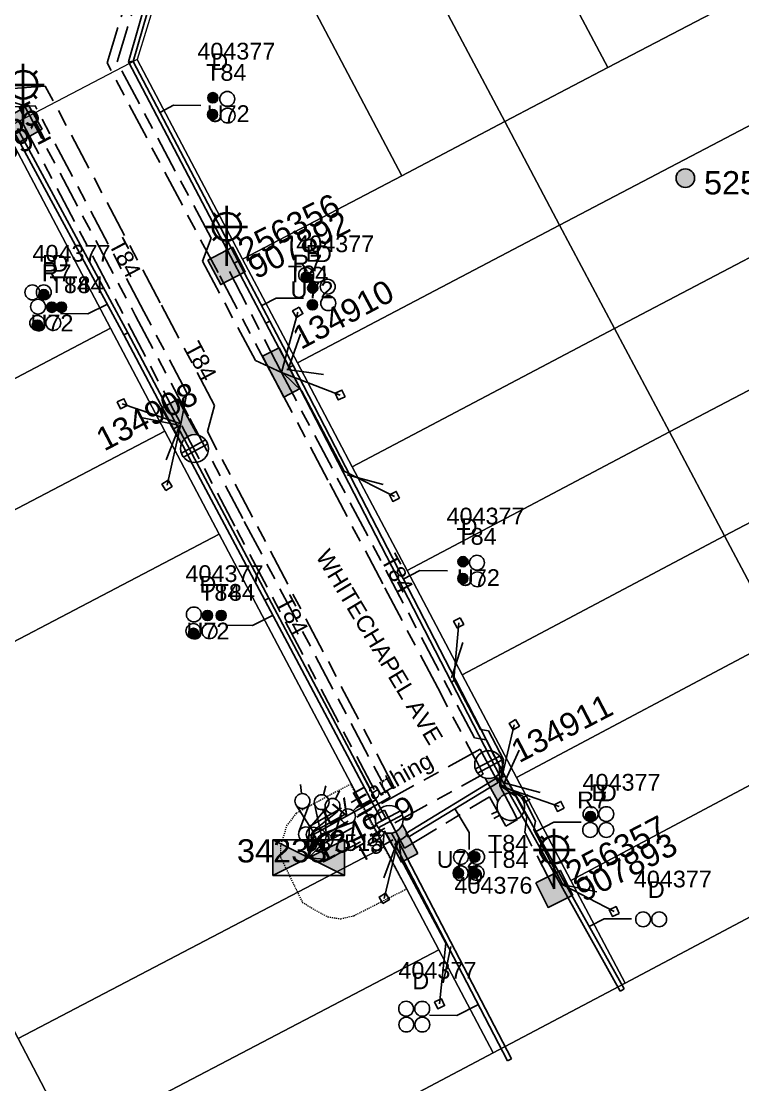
# Model space of a CAD drawing. Header units: metres. Extents: x 301589 to 305563, y 6268713 to 6270518.
# Drawn here: x 303419.4 to 303497, y 6269750.5 to 6269864.9 of the extents above; entities that cross this region are included whole.
import ezdxf
from ezdxf.enums import TextEntityAlignment as Align

# ---------------------------------------------------------------- set-up
doc = ezdxf.new("R2010")
doc.units = ezdxf.units.M
for name, pattern in [('Cable Exist UG', [8.2, 4, -1.2, 1.8, -1.2]), ('HIDDEN', [0.375, 0.25, -0.125]), ('HIDDEN2', [0.1875, 0.125, -0.0625])]:
    doc.linetypes.add(name, pattern=pattern)
doc.layers.get('0').update_dxf_attribs({"color": 6})
for name, color, linetype in [('_User Miscellaneous12', 7, 'Continuous'), ('Duct_SP_EXT', 7, 'Continuous'), ('Equip_LV_EXT', 7, 'Continuous'), ('Equip_SP_SL_EXT', 7, 'Continuous'), ('Mains_HV_EXT', 1, 'Continuous'), ('Mains_LV_EXT', 5, 'Continuous'), ('Mains_LV_SL_EXT', 4, 'Continuous'), ('Services_SP_EXT', 7, 'Continuous'), ('Sub_SP_EXT', 7, 'Continuous'), ('SupportsOH_SP_TR_HV_LV_SL_EXT', 7, 'Continuous'), ('SupportsUG_SP_LV_EXT', 7, 'Continuous'), ('SupportsUG_SP_LV_SL_EXT', 7, 'Continuous'), ('Trench_SP_EXT', 7, 'Continuous')]:
    doc.layers.add(name, color=color, linetype=linetype)
for name, color, linetype, lineweight in [('Cadastre Land Parcels_SP_EXT', 7, 'Continuous', 5), ('Cadastre Other Property_SP_EXT', 9, 'HIDDEN', 5), ('Cadastre Roads_SP_EXT', 9, 'Continuous', 5)]:
    doc.layers.add(name, color=color, linetype=linetype, lineweight=lineweight)
doc.styles.add('COLUMN_LABEL', font='arial.ttf')
doc.styles.add('iecARIAL', font='arial.ttf', dxfattribs={"height": 2})
doc.styles.add('POLE_LABEL', font='arial.ttf')
doc.styles.get("Standard").update_dxf_attribs({"font": 'arial.ttf'})
doc.linetypes.add('Cable E UG', pattern='A,6,-0.5,["E",Standard,S=1.7,R=0,X=0.5,Y=-1],-2.9', length=9.4)

# ---------------------------------------------------------------- blocks, each defined once
blk = doc.blocks.new('SUB_PADMOUNT_EXT')
for points in [[(0, 0), (-3.84, 1.92), (-3.84, -1.92)], [(0, 0), (3.84, 1.92), (3.84, -1.92)]]:
    blk.add_hatch(color=256).paths.add_polyline_path(points)
for p, q in [((3.84, 1.92), (-3.84, -1.92)), ((-3.84, 1.92), (3.84, -1.92))]:
    blk.add_line(p, q)
blk.add_lwpolyline([(-3.84, -1.92), (3.84, -1.92), (3.84, 1.92), (-3.84, 1.92)], close=True)
for tag, height, flags, p in [('ASSET_NUM', 2.5, 8, (2, 2)), ('STREET_CODE', 0.2, 9, (1.5, 0)), ('CONSTRUCTED_VOLTAGE', 0.2, 9, (1.5, -0.2)), ('OPERATING_VOLTAGE', 0.2, 9, (1.5, -0.6)), ('ORIENTATION', 0.2, 9, (1.5, -0.8)), ('OWNED_BY', 0.2, 9, (1.5, -1)), ('OPERATED_BY', 0.2, 9, (1.5, -1.2)), ('NO_PHASES', 0.2, 9, (1.5, -0.4)), ('SECONDARY_VOLTAGE', 0.2, 9, (1.5, -1.6)), ('STATE', 0.2, 9, (1.5, -1.8)), ('SUBSTATION_TYPE', 0.2, 9, (1.5, -2.2)), ('MAINTAINED_BY', 0.2, 9, (1.5, -1.4)), ('PARENT', 0.2, 9, (1.5, -2)), ('STREETNAME', 0.2, 9, (1.5, -3)), ('SUBURB', 0.2, 9, (1.5, -3.2)), ('USAGE', 0.2, 9, (1.5, -2.4)), ('LEGEND', 0.2, 9, (1.5, -2.6)), ('LOCATION', 0.2, 9, (1.5, -2.8)), ('NOTES', 0.2, 9, (1.5, -3.4)), ('Z', 0.2, 1, (1.5, -3.6))]:
    blk.add_attdef(tag, text='', height=height, dxfattribs=dict(flags=flags)).set_placement(p, align=Align.MIDDLE_LEFT)
blk = doc.blocks.new('COLUMN_EXT')
blk.add_hatch(color=256).paths.add_polyline_path([(-1.49, 1.48), (-1.49, -1.49), (1.48, -1.49), (1.48, 1.48)])
blk.add_lwpolyline([(-1.49, -1.49), (1.48, -1.49), (1.48, 1.48), (-1.49, 1.48)], close=True)
for tag, height, style, flags, p in [('ASSET_NUM', 2.5, 'COLUMN_LABEL', 8, (2, 2)), ('STRUCTURE_PLANT_NUMBER', 0.2, 'POLE_LABEL', 9, (1.81, 0.03)), ('STREET_CODE', 0.2, 'COLUMN_LABEL', 9, (1.81, -0.2))]:
    blk.add_attdef(tag, text='', height=height, dxfattribs=dict(style=style, flags=flags)).set_placement(p, align=Align.MIDDLE_LEFT)
at = {"flags": 9}
for tag, p in [('COLUMN_TYPE', (1.81, -0.4)), ('OWNED_BY', (1.81, -0.6)), ('STATE', (1.81, -0.8)), ('USAGE', (1.81, -1)), ('LEGEND', (1.81, -1.2)), ('STREETNAME', (1.81, -1.6)), ('SUBURB', (1.81, -1.8)), ('LOCATION', (1.81, -1.4)), ('NOTES', (1.81, -2))]:
    blk.add_attdef(tag, text='', height=0.2, dxfattribs=at).set_placement(p, align=Align.MIDDLE_LEFT)
at = {"flags": 1}
blk.add_attdef('Z', (1.81, -2.35), '', height=0.2, dxfattribs=at)
blk = doc.blocks.new('PILLAR_EXT')
blk.add_hatch(color=256).paths.add_polyline_path([(-2.475, 0.99), (-2.475, -0.99), (2.475, -0.99), (2.475, 0.99)])
blk.add_lwpolyline([(-2.475, -0.99), (2.475, -0.99), (2.475, 0.99), (-2.475, 0.99)], close=True)
at = {"style": 'iecARIAL', "flags": 8}
blk.add_attdef('ASSET_NUM', (1.5, 3.5), '', height=2.5, dxfattribs=at)
for tag, p, flags in [('OWNED_BY', (0, -0.2), 9), ('STATE', (0, -0.4), 9), ('SUPPORT_TYPE', (0, -0.6), 9), ('USAGE', (0, -0.8), 9), ('LEGEND', (0, -1), 9), ('LOCATION', (0, -1.2), 9), ('STREETNAME', (0, -1.8), 9), ('SUBURB', (0, -2), 1), ('NOTES', (0, -1.4), 9), ('PARENT', (0, -1.6), 9)]:
    blk.add_attdef(tag, p, '', height=0.2, dxfattribs=dict(flags=flags))
blk = doc.blocks.new('DUCT_EXT')
blk.add_circle((0, 0.8), 0.8)
at = {"flags": 1}
blk.add_attdef('Z', (0, 0), '', height=0.2, dxfattribs=at)
at = {"flags": 9}
for tag, p in [('DUCT_CODE', (0, 0)), ('XSECT_TYPE', (0, -0.2)), ('STATE', (0, -0.6)), ('FB_REFERENCE', (0, -0.4)), ('NOTES', (0, -0.8))]:
    blk.add_attdef(tag, text='', height=0.2, dxfattribs=at).set_placement(p, align=Align.MIDDLE_LEFT)
blk = doc.blocks.new('SL_LANTERN_EXT')
at = {"lineweight": 40}
for p, q in [((0, 1.97), (0, 6.47)), ((-1.46, 5.68), (-1.06, 5.28)), ((1.46, 5.68), (1.06, 5.28)), ((-2.25, 4.22), (2.25, 4.22)), ((-1.46, 2.76), (-1.06, 3.16)), ((0, 0), (0, 2.72)), ((1.46, 2.76), (1.06, 3.16))]:
    blk.add_line(p, q, dxfattribs=at)
blk.add_circle((0, 4.22), 1.5, dxfattribs=at)
at = {"style": 'iecARIAL', "flags": 8}
blk.add_attdef('ASSET_NUM', (1.5, 1.5), '', height=2.5, dxfattribs=at)
for tag, p, height, flags in [('CONSTRUCTED_VOLTAGE', (0.98, -0.65), 0.2, 9), ('CONTROL_TYPE', (0.98, -0.85), 0.2, 9), ('LANTERN_PURPOSE', (0.98, -1.05), 0.2, 9), ('LANTERN_TYPE', (0.98, -1.25), 0.2, 9), ('LNUMBER', (2.18, -3.25), 2.5, 8), ('OPERATING_VOLTAGE', (0.98, -1.65), 0.2, 9), ('ORIENTATION', (0.98, -1.85), 0.2, 9), ('OWNED_BY', (0.98, -2.05), 0.2, 9), ('STATE', (0.98, -2.25), 0.2, 9), ('NO_PHASES', (0.98, -1.45), 0.2, 9), ('USAGE', (0.98, -2.45), 0.2, 9), ('CEXIST', (0.98, -2.65), 0.2, 9), ('CNEW', (0.98, -2.85), 0.2, 9), ('CNUMBER', (0.98, -3.05), 0.2, 9), ('CREMOVE', (0.98, -3.25), 0.2, 9), ('CREPLACE', (0.98, -3.45), 0.2, 9), ('LKINGHEIGHT', (0.98, -3.65), 0.2, 9), ('LBRACKET', (0.98, -3.85), 0.2, 9), ('LBRACKETVOCAB', (0.98, -4.05), 0.2, 9), ('LCATEGORY', (0.98, -4.25), 0.2, 9), ('LCHARGE1', (0.98, -4.45), 0.2, 9), ('LCHARGE1PERCENT', (0.98, -4.65), 0.2, 9), ('LCHARGE2', (0.98, -4.85), 0.2, 9), ('LCHARGE2PERCENT', (0.98, -5.05), 0.2, 9), ('LCHARGE3', (0.98, -5.25), 0.2, 9), ('LCHARGE3PERCENT', (0.98, -5.45), 0.2, 9), ('LEXIST', (0.98, -5.65), 0.2, 9), ('LLAMP', (0.98, -5.85), 0.2, 9), ('LLAMPVOCAB', (0.98, -6.05), 0.2, 9), ('LMAST', (0.98, -6.25), 0.2, 9), ('LMASTVOCAB', (0.98, -6.45), 0.2, 9), ('LNEW', (0.98, -6.65), 0.2, 9), ('LANTNUMBER', (0.98, -6.85), 0.2, 9), ('LOUTREACH', (0.98, -7.25), 0.2, 9), ('LOUTREACHVOCAB', (0.98, -7.45), 0.2, 9), ('LRATECODE', (0.98, -7.65), 0.2, 9), ('LREMOVE', (0.98, -7.85), 0.2, 9), ('LREPLACE', (0.98, -8.05), 0.2, 9), ('STREETNAME', (0.98, -9.25), 0.2, 9), ('LTYPE', (0.98, -8.25), 0.2, 9), ('LTYPEVOCAB', (0.98, -8.45), 0.2, 9), ('LEGEND', (0.98, -8.65), 0.2, 9), ('LOCATION', (0.98, -8.85), 0.2, 9), ('NOTES', (0.98, -9.05), 0.2, 9), ('SUBURB', (0.98, -9.45), 0.2, 1)]:
    blk.add_attdef(tag, p, '', height=height, dxfattribs=dict(flags=flags))
blk = doc.blocks.new('CCP_EXT')
at = {"flags": 9}
for tag, p in [('STATE', (0, -1.8)), ('LEGEND', (0, -1.4)), ('LIFE_SUPPORT', (0, -1.6)), ('NOTES', (0, -2))]:
    blk.add_attdef(tag, text='', height=0.2, dxfattribs=at).set_placement(p, align=Align.MIDDLE_LEFT)
blk.add_wipeout([(0, 0.57), (0.57, 0), (0, -0.57), (-0.57, 0)])
blk.add_lwpolyline([(-0.57, 0), (0, 0.57), (0.57, 0), (0, -0.57), (-0.57, 0)])
at = {"flags": 1}
blk.add_attdef('Z', (0, 0), '', height=0.2, dxfattribs=at)
at = {"flags": 9}
for tag, p in [('CCP_TYPE', (0, 0)), ('CONSTRUCTED_VOLTAGE', (0, -0.2)), ('OPERATING_VOLTAGE', (0, -0.6)), ('ORIENTATION', (0, -0.8)), ('OWNED_BY', (0, -1)), ('NO_PHASES', (0, -0.4)), ('USAGE', (0, -1.2))]:
    blk.add_attdef(tag, text='', height=0.2, dxfattribs=at).set_placement(p, align=Align.MIDDLE_LEFT)
blk = doc.blocks.new('POLE_EXT')
blk.add_hatch(color=256).paths.add_polyline_path([(-1, 0, 1), (1, 0, 1)])
blk.add_lwpolyline([(-1, 0, 1), (1, 0, 1)], format="xyb", close=True)
for tag, height, flags, p in [('pNumber', 2.5, 8, (-17.84, 2.07)), ('OWNED_BY', 0.2, 9, (1.35, -0.4)), ('SPECIAL_USE', 0.2, 9, (1.35, -0.8)), ('STATE', 0.2, 9, (1.35, -1)), ('PARENT', 0.2, 9, (1.35, -0.6)), ('USAGE', 0.2, 9, (1.35, -1.2)), ('cLV', 0.2, 9, (1.35, -1.4)), ('hDepth', 0.2, 9, (1.35, -1.6)), ('hDia', 0.2, 9, (1.35, -1.8)), ('cHV', 0.2, 9, (1.35, -2)), ('LBRACKET', 0.2, 9, (1.35, -2.2)), ('cLinedev', 0.2, 9, (1.35, -3.4)), ('LExisting', 0.2, 9, (1.35, -2.4)), ('LANTNUMBER', 0.2, 9, (1.35, -2.6)), ('LOther', 0.2, 9, (1.35, -2.8)), ('LRemove', 0.2, 9, (1.35, -3)), ('LEGEND', 0.2, 9, (1.35, -3.2)), ('pExisting', 0.2, 9, (1.35, -3.8)), ('pFooting', 0.2, 9, (1.35, -4.4)), ('pNew', 0.2, 9, (1.35, -4.6)), ('LOCATION', 0.2, 9, (1.35, -3.6)), ('PFNUMBER', 0.2, 9, (1.35, -4)), ('NEWPFNUMBER', 0.2, 9, (1.35, -4.2)), ('pRelocate', 0.2, 9, (1.35, -5)), ('pRemove', 0.2, 9, (1.35, -5.2)), ('pReplace', 0.2, 9, (1.35, -5.4)), ('pStay', 0.2, 9, (1.35, -5.6)), ('pType', 0.2, 9, (1.35, -5.8)), ('cspan', 0.2, 9, (1.35, -6)), ('STREETNAME', 0.2, 9, (1.35, -6.2)), ('SUBURB', 0.2, 9, (1.35, -6.4)), ('NOTES', 0.2, 9, (1.35, -6.6)), ('MAINTAINED_BY', 0.2, 9, (1.36, -6.81)), ('OPERATED_BY', 0.2, 9, (1.36, -7.01))]:
    blk.add_attdef(tag, text='', height=height, dxfattribs=dict(flags=flags)).set_placement(p, align=Align.MIDDLE_LEFT)
at = {"style": 'POLE_LABEL'}
for tag, height, flags, p in [('ASSET_NUM', 2.5, 8, (2, 2)), ('STRUCTURE_PLANT_NUMBER', 0.2, 9, (1.35, 0.03)), ('STREET_CODE', 0.2, 9, (1.35, -0.2))]:
    blk.add_attdef(tag, text='', height=height, dxfattribs=dict(at, flags=flags)).set_placement(p, align=Align.MIDDLE_LEFT)
at = {"flags": 1}
blk.add_attdef('Z', (1.35, -7.33), '', height=0.2, dxfattribs=at)
blk = doc.blocks.new('LV_UG_DFUSE_CLOSED_EXT')
for points in [[(1, 0), (0, 0)], [(5.04, 0.73), (2.16, -0.72)], [(5.05, -0.71), (2.16, 0.72)], [(6.2, 0.01), (7.2, 0.01)]]:
    blk.add_lwpolyline(points)
for centre in [(1.8, 0), (5.4, 0.01)]:
    blk.add_circle(centre, 0.8)
at = {"flags": 9}
for tag, p in [('ACTUAL_STATUS', (0, 0)), ('CONSTRUCTED_VOLTAGE', (0, -0.2)), ('OPERATING_VOLTAGE', (0, -0.6)), ('ORIENTATION', (0, -0.8)), ('STATE', (0, -1)), ('SWITCH_TYPE', (0, -1.2)), ('NO_PHASES', (0, -0.4)), ('USAGE', (0, -1.4)), ('NOTES', (0, -1.6))]:
    blk.add_attdef(tag, text='', height=0.2, dxfattribs=at).set_placement(p, align=Align.MIDDLE_LEFT)
at = {"flags": 1}
blk.add_attdef('Z', (0, 0), '', height=0.2, dxfattribs=at)
blk = doc.blocks.new('LV_UG_LINKS_CLOSED_EXT')
blk.add_wipeout([(-1.06, 1.06), (-1.18, 0.92), (-1.29, 0.76), (-1.37, 0.59), (-1.43, 0.42), (-1.48, 0.23), (-1.49, 0.05), (-1.49, -0.14), (-1.46, -0.33), (-1.41, -0.51), (-1.33, -0.68), (-1.24, -0.84), (-1.12, -0.99), (-0.99, -1.12), (-0.84, -1.24), (-0.68, -1.33), (-0.51, -1.41), (-0.33, -1.46), (-0.14, -1.49), (0.05, -1.49), (0.23, -1.48), (0.42, -1.43), (0.59, -1.37), (0.76, -1.29), (0.92, -1.18), (1.06, -1.06), (1.18, -0.92), (1.29, -0.76), (1.37, -0.59), (1.43, -0.42), (1.48, -0.23), (1.49, -0.05), (1.49, 0.14), (1.46, 0.33), (1.41, 0.51), (1.33, 0.68), (1.24, 0.84), (1.12, 0.99), (0.99, 1.12), (0.84, 1.24), (0.68, 1.33), (0.51, 1.41), (0.33, 1.46), (0.14, 1.49), (-0.05, 1.49), (-0.23, 1.48), (-0.42, 1.43), (-0.59, 1.37), (-0.76, 1.29), (-0.92, 1.18)])
for p, q in [((-0.25, -1.48), (-0.25, 1.48)), ((0.25, -1.48), (0.25, 1.48))]:
    blk.add_line(p, q)
blk.add_circle((0, 0), 1.5)
at = {"flags": 9}
for tag, p in [('ACTUAL_STATUS', (0, 0)), ('CONSTRUCTED_VOLTAGE', (0, -0.2)), ('OPERATING_VOLTAGE', (0, -0.6)), ('ORIENTATION', (0, -0.8)), ('STATE', (0, -1)), ('SWITCH_TYPE', (0, -1.2)), ('NO_PHASES', (0, -0.4)), ('USAGE', (0, -1.4)), ('NOTES', (0, -1.6))]:
    blk.add_attdef(tag, text='', height=0.2, dxfattribs=at).set_placement(p, align=Align.MIDDLE_LEFT)
at = {"flags": 1}
blk.add_attdef('Z', (0, 0), '', height=0.2, dxfattribs=at)
blk = doc.blocks.new('LV_UG_LINKS_OPEN_EXT')
for p, q in [((-0.25, 1.47), (-0.25, 2.22)), ((0.25, 1.47), (0.25, 2.22)), ((-0.25, -1.47), (-0.25, -2.22)), ((0.25, -1.47), (0.25, -2.22))]:
    blk.add_line(p, q)
at = {"flags": 9}
for tag, p in [('ACTUAL_STATUS', (0, 0)), ('CONSTRUCTED_VOLTAGE', (0, -0.2)), ('OPERATING_VOLTAGE', (0, -0.6)), ('ORIENTATION', (0, -0.8)), ('STATE', (0, -1)), ('SWITCH_TYPE', (0, -1.2)), ('NO_PHASES', (0, -0.4)), ('USAGE', (0, -1.4)), ('NOTES', (0, -1.6))]:
    blk.add_attdef(tag, text='', height=0.2, dxfattribs=at).set_placement(p, align=Align.MIDDLE_LEFT)
at = {"flags": 1}
blk.add_attdef('Z', (0, 0), '', height=0.2, dxfattribs=at)
blk.add_wipeout([(-0.25, 1.47), (-0.43, 1.43), (-0.61, 1.36), (-0.77, 1.28), (-0.93, 1.17), (-1.07, 1.05), (-1.19, 0.9), (-1.29, 0.75), (-1.38, 0.58), (-1.44, 0.4), (-1.48, 0.22), (-1.49, 0.03), (-1.49, -0.16), (-1.45, -0.34), (-1.4, -0.52), (-1.32, -0.69), (-1.23, -0.85), (-1.11, -1), (-0.98, -1.13), (-0.83, -1.24), (-0.66, -1.34), (-0.49, -1.41), (-0.31, -1.46), (-0.13, -1.49), (0.06, -1.49), (0.25, -1.47), (0.43, -1.43), (0.61, -1.36), (0.77, -1.28), (0.93, -1.17), (1.07, -1.05), (1.19, -0.9), (1.29, -0.75), (1.38, -0.58), (1.44, -0.4), (1.48, -0.22), (1.49, -0.03), (1.49, 0.16), (1.45, 0.34), (1.4, 0.52), (1.32, 0.69), (1.23, 0.85), (1.11, 1), (0.98, 1.13), (0.83, 1.24), (0.66, 1.34), (0.49, 1.41), (0.31, 1.46), (0.13, 1.49), (-0.06, 1.49)])
blk.add_lwpolyline([(0, -1.49, 1), (0, 1.49, 1)], format="xyb", close=True)
blk = doc.blocks.new('CABLE_LARGE_EXT')
h = blk.add_hatch(color=256)
edge = h.paths.add_edge_path()
edge.add_arc((0, 0.55), 0.55, 0, 360)
blk.add_circle((0, 0.55), 0.55)
at = {"flags": 1}
blk.add_attdef('Z', (0, 0), '', height=0.2, dxfattribs=at)
at = {"flags": 9}
for tag, p in [('COND_CODE', (0, 0)), ('STATE', (0, -0.4)), ('XSECT_SIZE', (0, -0.6)), ('FB_REFERENCE', (0, -0.2)), ('NOTES', (0, -0.8))]:
    blk.add_attdef(tag, text='', height=0.2, dxfattribs=at).set_placement(p, align=Align.MIDDLE_LEFT)

msp = doc.modelspace()

# ---------------------------------------------------------------- linework, layer by layer
at = {"layer": '_User Miscellaneous12'}
for p, q in [((303433.129, 6269868.14), (303430.94, 6269860.508)), ((303433.533, 6269867.81), (303431.454, 6269860.561)), ((303430.94, 6269860.508), (303431.197, 6269860.534)), ((303430.94, 6269860.508), (303442.329, 6269838.841)), ((303431.454, 6269860.561), (303431.197, 6269860.534)), ((303431.454, 6269860.561), (303442.754, 6269839.065)), ((303430.465, 6269831.124), (303418.608, 6269853.1)), ((303430.889, 6269831.35), (303419.031, 6269853.328)), ((303442.329, 6269838.841), (303442.542, 6269838.953)), ((303442.329, 6269838.841), (303442.542, 6269838.953)), ((303442.329, 6269838.841), (303445.718, 6269832.395)), ((303442.754, 6269839.065), (303442.542, 6269838.953)), ((303442.754, 6269839.065), (303442.542, 6269838.953)), ((303442.754, 6269839.065), (303446.143, 6269832.618)), ((303445.718, 6269832.395), (303445.93, 6269832.506)), ((303446.143, 6269832.618), (303445.93, 6269832.506)), ((303430.465, 6269831.124), (303430.677, 6269831.237)), ((303430.889, 6269831.35), (303430.677, 6269831.237)), ((303448.654, 6269827.84), (303448.442, 6269827.729)), ((303448.655, 6269827.839), (303448.442, 6269827.729)), ((303448.229, 6269827.617), (303448.442, 6269827.729)), ((303448.229, 6269827.619), (303448.442, 6269827.729)), ((303445.632, 6269802.6), (303445.844, 6269802.712)), ((303446.056, 6269802.825), (303445.844, 6269802.712)), ((303465.681, 6269793.795), (303465.894, 6269793.906)), ((303466.107, 6269794.016), (303465.894, 6269793.906)), ((303477.484, 6269771.901), (303477.694, 6269772.019)), ((303477.484, 6269771.901), (303477.694, 6269772.019)), ((303477.903, 6269772.136), (303477.694, 6269772.019)), ((303477.903, 6269772.136), (303477.694, 6269772.019)), ((303483.84, 6269760.547), (303484.05, 6269760.664)), ((303484.259, 6269760.781), (303484.05, 6269760.664)), ((303471.729, 6269753.03), (303471.942, 6269753.14)), ((303472.154, 6269753.251), (303471.942, 6269753.14))]:
    msp.add_line(p, q, dxfattribs=at)
at = {"layer": 'Cadastre Land Parcels_SP_EXT', "linetype": 'Continuous'}
for points in [[(303499.715, 6269868.905), (303488.364, 6269890.318), (303481.587, 6269892.411), (303468.816, 6269885.719), (303482.508, 6269859.889), (303499.715, 6269868.905)], [(303482.508, 6269859.889), (303468.816, 6269885.719), (303457.729, 6269879.91), (303471.421, 6269854.08), (303482.508, 6269859.889)], [(303471.421, 6269854.08), (303457.729, 6269879.91), (303446.676, 6269874.177), (303460.363, 6269848.262), (303471.421, 6269854.08)], [(303460.363, 6269848.262), (303446.676, 6269874.177), (303433.976, 6269867.523), (303431.877, 6269860.768), (303443.22, 6269839.281), (303460.363, 6269848.262)], [(303505.613, 6269857.779), (303499.715, 6269868.905), (303482.508, 6269859.889), (303471.421, 6269854.08), (303477.319, 6269842.954), (303505.613, 6269857.779)], [(303511.512, 6269846.654), (303505.613, 6269857.779), (303477.319, 6269842.954), (303483.217, 6269831.828), (303511.512, 6269846.654)], [(303429.025, 6269831.844), (303417.679, 6269853.328), (303410.9, 6269855.434), (303398.479, 6269848.928), (303412.161, 6269823.011), (303429.025, 6269831.844)], [(303477.319, 6269842.954), (303471.421, 6269854.08), (303460.363, 6269848.262), (303443.22, 6269839.281), (303449.116, 6269828.118), (303477.319, 6269842.954)], [(303517.41, 6269835.528), (303511.512, 6269846.654), (303483.217, 6269831.828), (303489.116, 6269820.701), (303517.41, 6269835.528)], [(303483.217, 6269831.828), (303477.319, 6269842.954), (303449.116, 6269828.118), (303455.011, 6269816.955), (303483.217, 6269831.828)], [(303523.332, 6269824.356), (303517.41, 6269835.528), (303489.116, 6269820.701), (303495.039, 6269809.53), (303523.332, 6269824.356)], [(303434.871, 6269820.769), (303429.025, 6269831.844), (303412.161, 6269823.011), (303400.934, 6269817.128), (303389.801, 6269811.322), (303395.619, 6269800.224), (303434.871, 6269820.769)], [(303489.116, 6269820.701), (303483.217, 6269831.828), (303455.011, 6269816.955), (303460.907, 6269805.792), (303489.116, 6269820.701)], [(303609.389, 6269827.657), (303582.101, 6269813.201), (303555.011, 6269798.848), (303540.846, 6269791.344), (303512.605, 6269776.382), (303484.352, 6269761.414), (303470.177, 6269753.903), (303430.827, 6269733.055), (303449.523, 6269698.429), (303482.335, 6269635.591), (303661.49, 6269729.995), (303631.351, 6269786.49), (303576.955, 6269757.752), (303576.264, 6269759.073), (303575.567, 6269760.391), (303568.223, 6269774.228), (303570.329, 6269780.983), (303615.837, 6269805.029), (303622.576, 6269802.937), (303609.389, 6269827.657)], [(303398.371, 6269718.135), (303429.885, 6269734.853), (303424.914, 6269744.336), (303419.097, 6269755.434), (303401.436, 6269789.126), (303395.619, 6269800.224), (303389.801, 6269811.322), (303383.072, 6269824.159), (303205.076, 6269729.577), (303237.574, 6269668.292), (303241.079, 6269661.683), (303252.247, 6269640.621), (303398.371, 6269718.135)], [(303529.182, 6269813.318), (303523.332, 6269824.356), (303495.039, 6269809.53), (303500.889, 6269798.494), (303529.182, 6269813.318)], [(303440.718, 6269809.693), (303434.871, 6269820.769), (303395.619, 6269800.224), (303401.436, 6269789.126), (303440.718, 6269809.693)], [(303495.039, 6269809.53), (303489.116, 6269820.701), (303460.907, 6269805.792), (303466.825, 6269794.584), (303495.039, 6269809.53)], [(303458.477, 6269776.072), (303440.718, 6269809.693), (303401.436, 6269789.126), (303419.097, 6269755.434), (303458.477, 6269776.072)], [(303500.889, 6269798.494), (303495.039, 6269809.53), (303466.825, 6269794.584), (303472.675, 6269783.508), (303500.889, 6269798.494)], [(303506.74, 6269787.455), (303500.889, 6269798.494), (303472.675, 6269783.508), (303478.523, 6269772.435), (303506.74, 6269787.455)], [(303512.605, 6269776.382), (303506.74, 6269787.455), (303478.523, 6269772.435), (303484.352, 6269761.414), (303512.605, 6269776.382)], [(303464.325, 6269764.995), (303458.477, 6269776.072), (303419.097, 6269755.434), (303424.914, 6269744.336), (303464.325, 6269764.995)], [(303470.177, 6269753.903), (303464.325, 6269764.995), (303424.914, 6269744.336), (303429.885, 6269734.853), (303430.827, 6269733.055), (303470.177, 6269753.903)]]:
    msp.add_lwpolyline(points, close=True, dxfattribs=at)
at = {"layer": 'Duct_SP_EXT'}
for p, q in [((303433.129, 6269868.14), (303430.94, 6269860.508)), ((303433.533, 6269867.81), (303431.454, 6269860.561)), ((303430.94, 6269860.508), (303431.197, 6269860.534)), ((303430.94, 6269860.508), (303442.329, 6269838.841)), ((303431.454, 6269860.561), (303431.197, 6269860.534)), ((303431.454, 6269860.561), (303442.754, 6269839.065)), ((303430.465, 6269831.124), (303418.608, 6269853.1)), ((303430.889, 6269831.35), (303419.031, 6269853.328)), ((303442.329, 6269838.841), (303442.542, 6269838.953)), ((303442.329, 6269838.841), (303442.542, 6269838.953)), ((303442.329, 6269838.841), (303445.718, 6269832.395)), ((303442.754, 6269839.065), (303442.542, 6269838.953)), ((303442.754, 6269839.065), (303442.542, 6269838.953)), ((303442.754, 6269839.065), (303446.143, 6269832.618)), ((303445.718, 6269832.395), (303445.93, 6269832.506)), ((303446.143, 6269832.618), (303445.93, 6269832.506)), ((303430.465, 6269831.124), (303430.677, 6269831.237)), ((303430.889, 6269831.35), (303430.677, 6269831.237)), ((303448.654, 6269827.84), (303448.442, 6269827.729)), ((303448.655, 6269827.839), (303448.442, 6269827.729)), ((303448.229, 6269827.617), (303448.442, 6269827.729)), ((303448.229, 6269827.619), (303448.442, 6269827.729)), ((303445.632, 6269802.6), (303445.844, 6269802.712)), ((303446.056, 6269802.825), (303445.844, 6269802.712)), ((303465.681, 6269793.795), (303465.894, 6269793.906)), ((303466.107, 6269794.016), (303465.894, 6269793.906)), ((303477.484, 6269771.901), (303477.694, 6269772.019)), ((303477.484, 6269771.901), (303477.694, 6269772.019)), ((303477.903, 6269772.136), (303477.694, 6269772.019)), ((303477.903, 6269772.136), (303477.694, 6269772.019)), ((303483.84, 6269760.547), (303484.05, 6269760.664)), ((303484.259, 6269760.781), (303484.05, 6269760.664)), ((303471.729, 6269753.03), (303471.942, 6269753.14)), ((303472.154, 6269753.251), (303471.942, 6269753.14))]:
    msp.add_line(p, q, dxfattribs=at)
for points in [[(303438.732, 6269855.825), (303435.781, 6269855.84), (303434.412, 6269855.09)], [(303449.766, 6269835.075), (303446.824, 6269835.089), (303445.351, 6269834.316)], [(303423.663, 6269833.424), (303426.585, 6269833.398), (303428.615, 6269834.413)], [(303465.273, 6269805.742), (303462.299, 6269805.784), (303460.508, 6269804.846)], [(303441.379, 6269799.916), (303444.306, 6269799.883), (303446.442, 6269800.954)], [(303467.592, 6269775.787), (303467.595, 6269777.591), (303466.081, 6269780.109)], [(303479.641, 6269778.704), (303476.698, 6269778.712), (303474.832, 6269777.759)], [(303485.063, 6269768.334), (303482.116, 6269768.337), (303480.553, 6269767.525)], [(303463.339, 6269757.944), (303466.271, 6269757.919), (303468.535, 6269759.054)]]:
    msp.add_lwpolyline(points, dxfattribs=at)
at = {"layer": 'Mains_HV_EXT', "linetype": 'Cable E UG'}
msp.add_lwpolyline([(303456.417, 6269783.283), (303455.25, 6269785.472)], dxfattribs=at)
at = {"layer": 'Mains_LV_SL_EXT', "linetype": 'Cable Exist UG'}
msp.add_lwpolyline([(303447.397, 6269827.099), (303441.514, 6269838.555)], dxfattribs=at)
at = {"layer": 'Trench_SP_EXT', "linetype": 'Cable Exist UG'}
for points in [[(303448.109, 6269827.451), (303449.614, 6269831.646)], [(303447.975, 6269827.404), (303452.677, 6269826.762)], [(303436.384, 6269821.43), (303431.869, 6269822.347)], [(303436.476, 6269821.43), (303434.826, 6269817.263)], [(303465.708, 6269794.246), (303467.055, 6269798.502)], [(303471.316, 6269782.831), (303473.238, 6269787.095)], [(303470.76, 6269783.304), (303471.22, 6269783.584)], [(303471.351, 6269782.932), (303475.76, 6269781.766)], [(303459.802, 6269776.492), (303458.426, 6269779.025)], [(303459.802, 6269776.492), (303458.288, 6269772.34)], [(303460.916, 6269777.306), (303459.802, 6269776.492)], [(303477.42, 6269772.046), (303482.006, 6269771.075)], [(303465.622, 6269765.343), (303464.739, 6269761.196)]]:
    msp.add_lwpolyline(points, dxfattribs=at)
msp.add_lwpolyline([(303458.426, 6269779.025), (303458.436, 6269779.007), (303458.436, 6269779.007, -0.4091761), (303457.808, 6269776.893), (303457.808, 6269776.893), (303456.646, 6269776.25)], format="xyb", dxfattribs=at)

# ---------------------------------------------------------------- block references
at = {"layer": 'Duct_SP_EXT'}
for name, p, rotation in [('CABLE_LARGE_EXT', (303440.033, 6269856.093), 0.9877604490832548), ('DUCT_EXT', (303441.589, 6269855.717), 0.9877604490832548), ('CABLE_LARGE_EXT', (303440, 6269854.287), 0.9877604490832548), ('DUCT_EXT', (303441.639, 6269853.93), 0.9877604490832548), ('DUCT_EXT', (303452.396, 6269835.519), 0.9877604490832548), ('CABLE_LARGE_EXT', (303450.776, 6269835.627), 0.9877604490832548), ('DUCT_EXT', (303452.45, 6269833.742), 0.9877604490832548), ('DUCT_EXT', (303421.163, 6269831.622), 0.9877604490832548), ('DUCT_EXT', (303422.878, 6269831.622), 0.9877604490832548), ('CABLE_LARGE_EXT', (303466.94, 6269806.192), 0.9877604490832548), ('DUCT_EXT', (303468.439, 6269805.823), 0.9877604490832548), ('CABLE_LARGE_EXT', (303466.914, 6269804.376), 0.9877604490832548), ('DUCT_EXT', (303468.495, 6269804.042), 0.9877604490832548), ('DUCT_EXT', (303437.946, 6269798.474), 0.9877604490832548), ('DUCT_EXT', (303439.678, 6269798.463), 0.9877604490832548), ('CABLE_LARGE_EXT', (303480.649, 6269778.782), 0.9877604490832548), ('DUCT_EXT', (303480.615, 6269777.084), 0.9877604490832548), ('DUCT_EXT', (303482.342, 6269777.079), 0.9877604490832548), ('DUCT_EXT', (303465.908, 6269774.972), 269.9999999999998), ('DUCT_EXT', (303467.641, 6269774.994), 269.0231747638807), ('CABLE_LARGE_EXT', (303467.641, 6269774.994), 268.6277158210094), ('DUCT_EXT', (303467.597, 6269773.248), 270.3113095492801), ('CABLE_LARGE_EXT', (303465.876, 6269773.23), 270.4564753413617), ('DUCT_EXT', (303465.876, 6269773.23), 269.9999999999998), ('CABLE_LARGE_EXT', (303467.597, 6269773.248), 269.0309197701089), ('DUCT_EXT', (303486.308, 6269767.467), 0.9877604490832548), ('DUCT_EXT', (303488.034, 6269767.465), 0.9877604490832548), ('DUCT_EXT', (303460.851, 6269756.15), 0.9877604490832548), ('DUCT_EXT', (303462.566, 6269756.147), 0.9877604490832548)]:
    msp.add_blockref(name, p, dxfattribs=dict(at, rotation=rotation))
for name, p in [('DUCT_EXT', (303450.061, 6269836.793)), ('DUCT_EXT', (303451.294, 6269836.792)), ('CABLE_LARGE_EXT', (303450.061, 6269836.793)), ('DUCT_EXT', (303420.62, 6269834.908)), ('DUCT_EXT', (303421.85, 6269834.909)), ('CABLE_LARGE_EXT', (303421.85, 6269834.909)), ('DUCT_EXT', (303421.237, 6269833.367)), ('CABLE_LARGE_EXT', (303422.709, 6269833.556)), ('CABLE_LARGE_EXT', (303423.753, 6269833.556)), ('CABLE_LARGE_EXT', (303421.163, 6269831.622)), ('DUCT_EXT', (303437.985, 6269800.261)), ('CABLE_LARGE_EXT', (303439.457, 6269800.398)), ('CABLE_LARGE_EXT', (303440.924, 6269800.395)), ('CABLE_LARGE_EXT', (303437.946, 6269798.474)), ('DUCT_EXT', (303480.649, 6269778.782)), ('DUCT_EXT', (303482.329, 6269778.781)), ('DUCT_EXT', (303460.813, 6269757.848)), ('DUCT_EXT', (303462.538, 6269757.84))]:
    msp.add_blockref(name, p, dxfattribs=at)
at = {"layer": 'Equip_LV_EXT'}
for p, rotation in [((303450.233, 6269775.62), 96.03130282200082), ((303450.431, 6269775.628), 75.98292165364789), ((303450.643, 6269775.558), 65.2123406240061), ((303450.858, 6269775.411), 46.6332012595269)]:
    msp.add_blockref('LV_UG_DFUSE_CLOSED_EXT', p, dxfattribs=dict(at, rotation=rotation))
at = {"layer": 'Equip_SP_SL_EXT'}
ref = msp.add_blockref('SL_LANTERN_EXT', (303419.643, 6269853.821), dxfattribs=at)
ref.add_attrib('ASSET_NUM', '256355', dxfattribs={"layer": '0', "height": 2.5, "rotation": 27.50489, "style": 'iecARIAL'}).set_placement((303421.143, 6269855.321), align=Align.MIDDLE_RIGHT)
ref = msp.add_blockref('SL_LANTERN_EXT', (303441.514, 6269838.555), dxfattribs=at)
ref.add_attrib('ASSET_NUM', '256356', dxfattribs={"layer": '0', "height": 2.5, "rotation": 27.05742, "style": 'iecARIAL'}).set_placement((303443.014, 6269840.055), align=Align.MIDDLE_LEFT)
ref = msp.add_blockref('SL_LANTERN_EXT', (303476.747, 6269771.54), dxfattribs=at)
ref.add_attrib('ASSET_NUM', '256357', dxfattribs={"layer": '0', "height": 2.5, "rotation": 27.66053, "style": 'iecARIAL'}).set_placement((303478.247, 6269773.04), align=Align.MIDDLE_LEFT)
at = {"layer": 'Sub_SP_EXT'}
ref = msp.add_blockref('SUB_PADMOUNT_EXT', (303450.33, 6269774.885), dxfattribs=at)
ref.add_attrib('ASSET_NUM', '34233', dxfattribs={"layer": '0', "height": 2.5}).set_placement((303452.33, 6269775.635), align=Align.MIDDLE_RIGHT)
at = {"layer": 'SupportsOH_SP_TR_HV_LV_SL_EXT'}
ref = msp.add_blockref('POLE_EXT', (303490.837, 6269847.998), dxfattribs=at)
ref.add_attrib('ASSET_NUM', '525532', dxfattribs={"layer": '0', "height": 2.5, "rotation": 0.07413, "style": 'POLE_LABEL'}).set_placement((303492.837, 6269848.748), align=Align.TOP_LEFT)
at = {"layer": 'SupportsUG_SP_LV_EXT'}
ref = msp.add_blockref('PILLAR_EXT', (303447.397, 6269827.099), dxfattribs=dict(at, rotation=297.2707867584157))
ref.add_attrib('ASSET_NUM', '134910', dxfattribs={"layer": '0', "height": 2.5, "rotation": 28.13738, "style": 'iecARIAL'}).set_placement((303448.897, 6269830.599), align=Align.MIDDLE_LEFT)
ref = msp.add_blockref('PILLAR_EXT', (303436.583, 6269821.563), dxfattribs=dict(at, rotation=118.8985116662462))
ref.add_attrib('ASSET_NUM', '134908', dxfattribs={"layer": '0', "height": 2.5, "rotation": 27.5585, "style": 'iecARIAL'}).set_placement((303438.083, 6269825.063), align=Align.MIDDLE_RIGHT)
ref = msp.add_blockref('PILLAR_EXT', (303470.88, 6269782.644), dxfattribs=dict(at, rotation=298.8855709346241))
ref.add_attrib('ASSET_NUM', '134911', dxfattribs={"layer": '0', "height": 2.5, "rotation": 27.42087, "style": 'iecARIAL'}).set_placement((303472.38, 6269786.144), align=Align.MIDDLE_LEFT)
ref = msp.add_blockref('PILLAR_EXT', (303460.024, 6269777.082), dxfattribs=dict(at, rotation=118.0838226231925))
ref.add_attrib('ASSET_NUM', '134909', dxfattribs={"layer": '0', "height": 2.5, "rotation": 26.6835, "style": 'iecARIAL'}).set_placement((303461.524, 6269780.582), align=Align.MIDDLE_RIGHT)
at = {"layer": 'SupportsUG_SP_LV_SL_EXT'}
ref = msp.add_blockref('COLUMN_EXT', (303419.643, 6269853.821), dxfattribs=dict(at, rotation=119.7478081945765))
ref.add_attrib('ASSET_NUM', '907891', dxfattribs={"layer": '0', "height": 2.5, "rotation": 27.50489, "style": 'COLUMN_LABEL'}).set_placement((303421.643, 6269854.571), align=Align.TOP_RIGHT)
ref = msp.add_blockref('COLUMN_EXT', (303441.514, 6269838.555), dxfattribs=dict(at, rotation=297.4726280442955))
ref.add_attrib('ASSET_NUM', '907892', dxfattribs={"layer": '0', "height": 2.5, "rotation": 27.05742, "style": 'COLUMN_LABEL'}).set_placement((303443.514, 6269839.305), align=Align.TOP_LEFT)
ref = msp.add_blockref('COLUMN_EXT', (303476.747, 6269771.54), dxfattribs=dict(at, rotation=296.602014050638))
ref.add_attrib('ASSET_NUM', '907893', dxfattribs={"layer": '0', "height": 2.5, "rotation": 27.66053, "style": 'COLUMN_LABEL'}).set_placement((303478.747, 6269772.29), align=Align.TOP_LEFT)

# ---------------------------------------------------------------- texts
at = {"layer": 'Cadastre Other Property_SP_EXT'}
msp.add_text('087515', height=1.8, dxfattribs=at).set_placement((303449.965, 6269775.622))
at = {"layer": 'Cadastre Roads_SP_EXT'}
msp.add_text('WHITECHAPEL AVE', height=1.8, rotation=300.99494, dxfattribs=at).set_placement((303451.021, 6269807.349))
at = {"layer": 'Duct_SP_EXT'}
for s, p in [('404377', (303438.356, 6269860.758)), ('D', (303439.871, 6269859.623)), ('T84', (303439.303, 6269858.466)), ('U72', (303439.372, 6269854.036)), ('404377', (303448.992, 6269840.035)), ('404377', (303420.632, 6269839.015)), ('B', (303450.003, 6269839.005)), ('D', (303451.017, 6269838.967)), ('B', (303421.654, 6269837.93)), ('D', (303422.696, 6269837.929)), ('R7', (303448.585, 6269837.955)), ('R7', (303421.631, 6269836.911)), ('T84', (303448.106, 6269836.791)), ('T84', (303422.469, 6269835.627)), ('T84', (303423.942, 6269835.627)), ('U72', (303448.38, 6269835.082)), ('U72', (303420.418, 6269831.519)), ('404377', (303465.155, 6269810.748)), ('D', (303466.684, 6269809.602)), ('T84', (303466.213, 6269808.561)), ('404377', (303437.084, 6269804.555)), ('D', (303438.593, 6269803.412)), ('U72', (303466.28, 6269804.129)), ('T84', (303438.657, 6269802.536)), ('T84', (303440.22, 6269802.536)), ('U72', (303437.192, 6269798.377)), ('404377', (303479.779, 6269782.108)), ('B', (303480.743, 6269780.981)), ('D', (303481.649, 6269780.97)), ('R7', (303479.2, 6269780.215)), ('T84', (303469.611, 6269775.544)), ('U72', (303464.099, 6269773.812)), ('T84', (303469.645, 6269773.798)), ('D', (303467.297, 6269772.024)), ('404377', (303485.297, 6269771.7)), ('404376', (303466.005, 6269771.028)), ('D', (303486.806, 6269770.566)), ('404377', (303459.978, 6269761.877)), ('D', (303461.481, 6269760.741))]:
    msp.add_text(s, height=1.8, dxfattribs=at).set_placement(p)
at = {"layer": 'Mains_LV_EXT'}
for rotation, p in [(298.03294, (303428.771, 6269840.903)), (298.07526, (303436.905, 6269829.806)), (298.07501, (303458.047, 6269806.964)), (298.07501, (303446.754, 6269802.452))]:
    msp.add_text('T84', height=1.8, rotation=rotation, dxfattribs=at).set_placement(p)

# ---------------------------------------------------------------- next in the draw order: block references
at = {"layer": 'Services_SP_EXT'}
for p, rotation in [((303449.154, 6269833.57), 255.2707867308381), ((303430.282, 6269823.736), 340.8985116716141), ((303453.712, 6269824.667), 159.2707866299515), ((303435.098, 6269814.961), 76.89851185657493), ((303459.557, 6269813.761), 160.8963488447852), ((303466.463, 6269800.166), 252.7715072012946), ((303472.444, 6269789.191), 256.8855709036127), ((303477.269, 6269780.407), 160.8855710432417), ((303458.458, 6269770.521), 76.0838228719113), ((303483.189, 6269769.106), 159.7540046226604), ((303464.414, 6269759.188), 340.0838226885569)]:
    msp.add_blockref('CCP_EXT', p, dxfattribs=dict(at, rotation=rotation))

# ---------------------------------------------------------------- next in the draw order: block references
for p, rotation in [((303449.154, 6269833.57), 255.2707867308381), ((303430.282, 6269823.736), 340.8985116716141), ((303453.712, 6269824.667), 159.2707866299515), ((303435.098, 6269814.961), 76.89851185657493), ((303459.557, 6269813.761), 160.8963488447852), ((303466.463, 6269800.166), 252.7715072012946), ((303472.444, 6269789.191), 256.8855709036127), ((303477.269, 6269780.407), 160.8855710432417), ((303458.458, 6269770.521), 76.0838228719113), ((303483.189, 6269769.106), 159.7540046226604), ((303464.414, 6269759.188), 340.0838226885569)]:
    msp.add_blockref('CCP_EXT', p, dxfattribs=dict(at, rotation=rotation))

# ---------------------------------------------------------------- next in the draw order: linework, layer by layer
at = {"layer": '_User Miscellaneous12'}
for p, q in [((303445.718, 6269832.395), (303448.229, 6269827.617)), ((303446.143, 6269832.618), (303448.654, 6269827.84)), ((303448.655, 6269827.839), (303466.107, 6269794.016)), ((303448.229, 6269827.619), (303465.681, 6269793.795)), ((303471.729, 6269753.03), (303459.58, 6269776.4)), ((303477.484, 6269771.901), (303483.84, 6269760.547)), ((303477.903, 6269772.136), (303484.259, 6269760.781))]:
    msp.add_line(p, q, dxfattribs=at)
at = {"layer": 'Cadastre Other Property_SP_EXT', "linetype": 'HIDDEN2'}
msp.add_lwpolyline([(303454.855, 6269782.812), (303448.995, 6269779.684), (303447.988, 6269778.39), (303447.305, 6269776.161), (303447.305, 6269774.938), (303449.642, 6269770.121), (303450.972, 6269769.294), (303452.374, 6269768.539), (303453.776, 6269768.323), (303455.178, 6269768.647), (303460.895, 6269771.559), (303458.558, 6269775.837), (303454.855, 6269782.812)], close=True, dxfattribs=at)
at = {"layer": 'Cadastre Roads_SP_EXT', "linetype": 'Continuous'}
msp.add_lwpolyline([(303484.352, 6269761.414), (303478.523, 6269772.435), (303472.675, 6269783.508), (303466.825, 6269794.584), (303460.907, 6269805.792), (303455.011, 6269816.955), (303449.116, 6269828.118), (303443.22, 6269839.281), (303431.877, 6269860.768), (303417.679, 6269853.328), (303429.025, 6269831.844), (303434.871, 6269820.769), (303440.718, 6269809.693), (303458.477, 6269776.072), (303464.325, 6269764.995), (303470.177, 6269753.903), (303484.352, 6269761.414)], close=True, dxfattribs=at)
at = {"layer": 'Duct_SP_EXT'}
for p, q in [((303445.718, 6269832.395), (303448.229, 6269827.617)), ((303446.143, 6269832.618), (303448.654, 6269827.84)), ((303448.655, 6269827.839), (303466.107, 6269794.016)), ((303448.229, 6269827.619), (303465.681, 6269793.795)), ((303471.729, 6269753.03), (303459.58, 6269776.4)), ((303477.484, 6269771.901), (303483.84, 6269760.547)), ((303477.903, 6269772.136), (303484.259, 6269760.781))]:
    msp.add_line(p, q, dxfattribs=at)
at = {"layer": 'Mains_LV_EXT', "linetype": 'Cable Exist UG'}
for points in [[(303447.397, 6269827.099), (303444.614, 6269828.397), (303438.9, 6269839.058), (303439.85, 6269841.526), (303429.729, 6269860.492), (303432.25, 6269868.748), (303457.003, 6269881.674)], [(303436.583, 6269821.563), (303437.219, 6269824.917), (303437.219, 6269824.917), (303432.6, 6269833.661), (303420.917, 6269855.772), (303417.016, 6269855.59), (303417.016, 6269855.59), (303410.703, 6269857.566), (303397.551, 6269850.684)]]:
    msp.add_lwpolyline(points, dxfattribs=at)
at = {"layer": 'Mains_LV_SL_EXT', "linetype": 'Cable Exist UG'}
msp.add_lwpolyline([(303436.583, 6269821.563), (303419.643, 6269853.821)], dxfattribs=at)
at = {"layer": 'Services_SP_EXT'}
for points in [[(303447.397, 6269827.099), (303449.154, 6269833.57)], [(303447.397, 6269827.099), (303453.712, 6269824.667)], [(303447.588, 6269827.025), (303449.604, 6269825.087), (303449.604, 6269825.087), (303454.141, 6269816.474), (303459.557, 6269813.761)], [(303436.583, 6269821.563), (303430.282, 6269823.736)]]:
    msp.add_lwpolyline(points, dxfattribs=at)
at = {"layer": 'Trench_SP_EXT', "linetype": 'Cable Exist UG'}
msp.add_lwpolyline([(303454.48, 6269816.096), (303458.814, 6269814.92)], dxfattribs=at)

# ---------------------------------------------------------------- next in the draw order: block references
at = {"layer": 'Duct_SP_EXT', "rotation": 0.9877604490832548}
msp.add_blockref('CABLE_LARGE_EXT', (303450.742, 6269833.822), dxfattribs=at)

# ---------------------------------------------------------------- next in the draw order: block references
at = {"layer": 'Equip_LV_EXT'}
for p, rotation in [((303438.06, 6269818.906), 118.8985116370489), ((303469.683, 6269784.91), 117.8454804868038), ((303458.999, 6269779.019), 117.8766920211523)]:
    msp.add_blockref('LV_UG_LINKS_CLOSED_EXT', p, dxfattribs=dict(at, rotation=rotation))

# ---------------------------------------------------------------- next in the draw order: linework, layer by layer
at = {"layer": '_User Miscellaneous12'}
for p, q in [((303436.221, 6269821.266), (303430.889, 6269831.35)), ((303435.797, 6269821.042), (303430.465, 6269831.124)), ((303435.797, 6269821.041), (303436.009, 6269821.154)), ((303435.797, 6269821.042), (303436.009, 6269821.154)), ((303445.632, 6269802.6), (303435.797, 6269821.041)), ((303436.22, 6269821.267), (303436.009, 6269821.154)), ((303436.221, 6269821.266), (303436.009, 6269821.154)), ((303446.056, 6269802.825), (303436.22, 6269821.267)), ((303458.638, 6269779.137), (303446.056, 6269802.825)), ((303458.214, 6269778.912), (303445.632, 6269802.6)), ((303465.681, 6269793.795), (303471.006, 6269783.474)), ((303466.107, 6269794.016), (303471.433, 6269783.694)), ((303471.006, 6269783.474), (303471.22, 6269783.584)), ((303471.01, 6269783.467), (303471.22, 6269783.584)), ((303471.429, 6269783.701), (303471.22, 6269783.584)), ((303471.433, 6269783.694), (303471.22, 6269783.584)), ((303458.214, 6269778.912), (303458.426, 6269779.025)), ((303458.638, 6269779.137), (303458.426, 6269779.025)), ((303460.791, 6269777.511), (303460.916, 6269777.306)), ((303459.58, 6269776.4), (303459.793, 6269776.51)), ((303460.006, 6269776.621), (303459.793, 6269776.51)), ((303472.154, 6269753.251), (303460.006, 6269776.621)), ((303461.041, 6269777.101), (303460.916, 6269777.306))]:
    msp.add_line(p, q, dxfattribs=at)
at = {"layer": 'Duct_SP_EXT'}
for p, q in [((303436.221, 6269821.266), (303430.889, 6269831.35)), ((303435.797, 6269821.042), (303430.465, 6269831.124)), ((303435.797, 6269821.041), (303436.009, 6269821.154)), ((303435.797, 6269821.042), (303436.009, 6269821.154)), ((303445.632, 6269802.6), (303435.797, 6269821.041)), ((303436.22, 6269821.267), (303436.009, 6269821.154)), ((303436.221, 6269821.266), (303436.009, 6269821.154)), ((303446.056, 6269802.825), (303436.22, 6269821.267)), ((303458.638, 6269779.137), (303446.056, 6269802.825)), ((303458.214, 6269778.912), (303445.632, 6269802.6)), ((303465.681, 6269793.795), (303471.006, 6269783.474)), ((303466.107, 6269794.016), (303471.433, 6269783.694)), ((303471.006, 6269783.474), (303471.22, 6269783.584)), ((303471.01, 6269783.467), (303471.22, 6269783.584)), ((303471.429, 6269783.701), (303471.22, 6269783.584)), ((303471.433, 6269783.694), (303471.22, 6269783.584)), ((303458.214, 6269778.912), (303458.426, 6269779.025)), ((303458.638, 6269779.137), (303458.426, 6269779.025)), ((303460.791, 6269777.511), (303460.916, 6269777.306)), ((303459.58, 6269776.4), (303459.793, 6269776.51)), ((303460.006, 6269776.621), (303459.793, 6269776.51)), ((303472.154, 6269753.251), (303460.006, 6269776.621)), ((303461.041, 6269777.101), (303460.916, 6269777.306))]:
    msp.add_line(p, q, dxfattribs=at)
at = {"layer": 'Mains_HV_EXT', "linetype": 'Cable Exist UG'}
msp.add_lwpolyline([(303305.919, 6269794.577), (303307.084, 6269796.441), (303304.114, 6269802.507), (303304.114, 6269802.507), (303330.37, 6269816.3), (303375.845, 6269840.484), (303397.223, 6269851.737), (303397.223, 6269851.737), (303410.604, 6269858.628), (303419.759, 6269855.783), (303431.717, 6269833.192), (303437.543, 6269822.158), (303437.543, 6269822.158), (303443.413, 6269811.072), (303459.087, 6269781.422), (303450.842, 6269776.649), (303450.33, 6269774.885)], dxfattribs=at)
at = {"layer": 'Mains_HV_EXT', "linetype": 'Cable E UG'}
msp.add_lwpolyline([(303450.767, 6269776.207), (303450.922, 6269777.419), (303457.568, 6269781.126), (303457.568, 6269781.126), (303456.417, 6269783.283)], dxfattribs=at)
at = {"layer": 'Mains_LV_EXT', "linetype": 'Cable Exist UG'}
for points in [[(303450.33, 6269774.885), (303450.924, 6269777.698), (303459.502, 6269782.522), (303459.502, 6269782.522), (303444.304, 6269811.536), (303439.441, 6269820.736), (303440.222, 6269823.538), (303440.222, 6269823.538), (303434.375, 6269834.584), (303422.012, 6269857.902), (303417.344, 6269857.557), (303410.569, 6269859.612), (303408.498, 6269858.569), (303405.461, 6269863.9), (303405.461, 6269863.9), (303395.149, 6269858.433), (303391.23, 6269859.41), (303389.074, 6269858.103), (303388.307, 6269859.35), (303389.221, 6269859.866), (303391.84, 6269861.281)], [(303450.33, 6269774.885), (303450.371, 6269778.257), (303457.365, 6269782.238), (303457.365, 6269782.238), (303442.396, 6269810.563), (303436.541, 6269821.642)], [(303450.33, 6269774.885), (303451.718, 6269776.269), (303457.232, 6269779.349), (303458.498, 6269780.006), (303460.024, 6269777.082)]]:
    msp.add_lwpolyline(points, dxfattribs=at)
at = {"layer": 'Services_SP_EXT'}
for points in [[(303436.583, 6269821.563), (303435.098, 6269814.961)], [(303460.024, 6269777.082), (303458.458, 6269770.521)], [(303460.024, 6269777.082), (303460.288, 6269774.702), (303465.093, 6269765.719), (303464.414, 6269759.188)]]:
    msp.add_lwpolyline(points, dxfattribs=at)

# ---------------------------------------------------------------- next in the draw order: block references
at = {"layer": 'Equip_LV_EXT', "rotation": 117.8454805162928}
msp.add_blockref('LV_UG_LINKS_OPEN_EXT', (303472.073, 6269780.385), dxfattribs=at)

# ---------------------------------------------------------------- next in the draw order: texts
at = {"layer": 'Mains_HV_EXT'}
msp.add_text('LV Earthing', height=1.8, rotation=29.33148, dxfattribs=at).set_placement((303452.444, 6269778.35))
at = {"layer": 'Mains_LV_EXT'}
msp.add_text('T84', height=1.8, rotation=29.14807, dxfattribs=at).set_placement((303455.928, 6269774.315))

# ---------------------------------------------------------------- next in the draw order: linework, layer by layer
at = {"layer": '_User Miscellaneous12'}
for p, q in [((303460.791, 6269777.511), (303470.635, 6269783.509)), ((303470.635, 6269783.509), (303470.76, 6269783.304)), ((303470.885, 6269783.099), (303470.76, 6269783.304)), ((303471.01, 6269783.467), (303477.484, 6269771.901)), ((303471.429, 6269783.701), (303477.903, 6269772.136)), ((303461.041, 6269777.101), (303470.885, 6269783.099))]:
    msp.add_line(p, q, dxfattribs=at)
at = {"layer": 'Duct_SP_EXT'}
for p, q in [((303460.791, 6269777.511), (303470.635, 6269783.509)), ((303470.635, 6269783.509), (303470.76, 6269783.304)), ((303470.885, 6269783.099), (303470.76, 6269783.304)), ((303471.01, 6269783.467), (303477.484, 6269771.901)), ((303471.429, 6269783.701), (303477.903, 6269772.136)), ((303461.041, 6269777.101), (303470.885, 6269783.099))]:
    msp.add_line(p, q, dxfattribs=at)
at = {"layer": 'Mains_HV_EXT', "linetype": 'Cable Exist UG'}
msp.add_lwpolyline([(303450.33, 6269774.885), (303452.397, 6269774.691), (303469.107, 6269783.876), (303469.107, 6269783.876), (303464.206, 6269793.153), (303458.297, 6269804.354), (303452.388, 6269815.524), (303446.484, 6269826.688), (303440.585, 6269837.84), (303428.652, 6269860.389), (303431.416, 6269869.439), (303431.416, 6269869.439), (303445.321, 6269876.723), (303456.279, 6269882.636), (303467.473, 6269888.298), (303480.219, 6269895.022), (303503.265, 6269907.119), (303514.874, 6269913.217), (303528.295, 6269920.287), (303519.474, 6269937.164), (303520.011, 6269939.24)], dxfattribs=at)
at = {"layer": 'Mains_LV_EXT', "linetype": 'Cable Exist UG'}
for points in [[(303470.88, 6269782.644), (303470.847, 6269784.757), (303469.41, 6269787.574), (303468.166, 6269787.781), (303447.397, 6269827.099)], [(303450.33, 6269774.885), (303450.968, 6269776.757), (303468.77, 6269786.574), (303470.88, 6269782.644)], [(303460.024, 6269777.082), (303460.648, 6269775.929), (303469.776, 6269781.454), (303471.54, 6269778.3), (303472.782, 6269779.019), (303472.133, 6269780.273), (303472.133, 6269780.273), (303470.88, 6269782.644)]]:
    msp.add_lwpolyline(points, dxfattribs=at)
at = {"layer": 'Mains_LV_SL_EXT', "linetype": 'Cable Exist UG'}
msp.add_lwpolyline([(303476.747, 6269771.54), (303473.558, 6269777.629), (303473.783, 6269779.312), (303472.618, 6269781.522), (303470.944, 6269782.622)], dxfattribs=at)
at = {"layer": 'Services_SP_EXT'}
for points in [[(303470.944, 6269782.622), (303471.273, 6269785.463), (303471.273, 6269785.463), (303469.668, 6269788.545), (303468.819, 6269788.686), (303465.957, 6269794.103), (303466.463, 6269800.166)], [(303470.88, 6269782.644), (303472.444, 6269789.191)], [(303470.88, 6269782.644), (303477.269, 6269780.407)], [(303470.921, 6269782.773), (303473.345, 6269781.51), (303473.345, 6269781.51), (303474.729, 6269778.842), (303474.557, 6269777.877), (303477.656, 6269771.962), (303483.189, 6269769.106)]]:
    msp.add_lwpolyline(points, dxfattribs=at)

doc.saveas('drawing.dxf')
